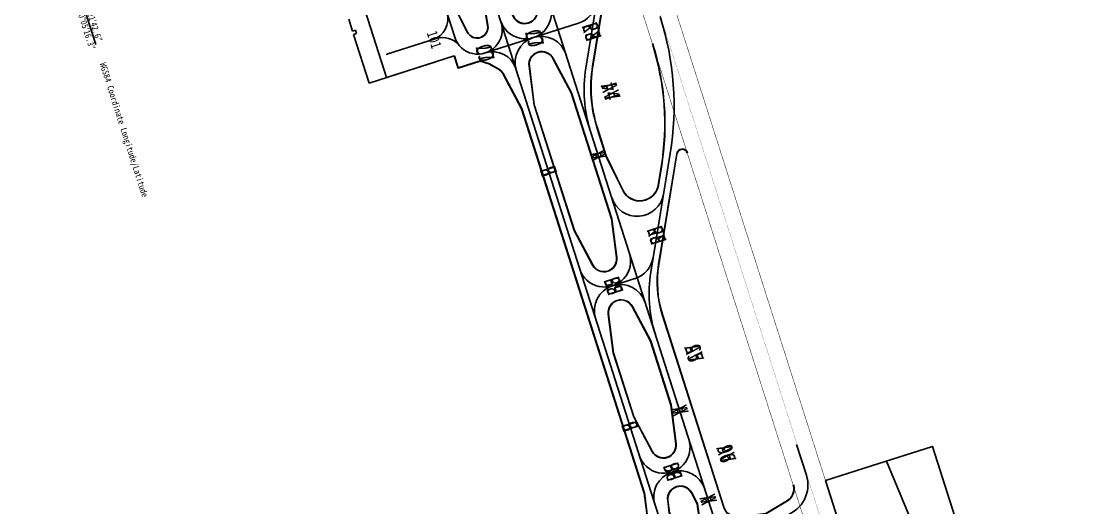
# Model space of a CAD drawing. Header units: millimetres. Extents: x -2014 to 2130, y -3279 to 3021.
# Drawn here: x 0 to 1978, y -1018 to -108 of the extents above; entities that cross this region are included whole.
import ezdxf
from ezdxf.enums import TextEntityAlignment as Align

# ---------------------------------------------------------------- set-up
doc = ezdxf.new("R2010")
doc.units = ezdxf.units.MM
doc.linetypes.add('DASHED', pattern=[19.05, 12.7, -6.35])
doc.linetypes.add('HIDDEN', pattern=[0.375, 0.25, -0.125])
for name, color, linetype in [('MapLayer_ARP', 7, 'Continuous'), ('MapLayer_Axial_GSD_11', 14, 'Continuous'), ('MapLayer_ILSProtectedArea', 7, 'Continuous'), ('MapLayer_Runway_GSD_11', 50, 'Continuous'), ('MapLayer_RunwayAxial', 102, 'Continuous'), ('MapLayer_Stopbar_GSD_11', 1, 'DASHED'), ('MapLayer_Taxiway_GSD_11', 250, 'Continuous'), ('MapLayer_TaxiwayName_GSD_06', 170, 'Continuous'), ('MapLayer_TaxiwayNameWest', 170, 'Continuous'), ('MapLayer_Terminal_GSD_14', 136, 'Continuous')]:
    doc.layers.add(name, color=color, linetype=linetype)
doc.layers.add('MapLayer_ParkingName', color=7, linetype='Continuous', lineweight=0)
doc.styles.add('黑体', font='simhei.ttf', dxfattribs={"width": 0.8})

# ---------------------------------------------------------------- blocks, each defined once
blk = doc.blocks.new('导航-下滑台保护区')
at = {"layer": 'MapLayer_ILSProtectedArea', "color": 8, "ltscale": 25}
blk.add_line((11150, 10380), (10790, 10350), dxfattribs=at)
blk.add_lwpolyline([(10790, 10230), (10790, 10320), (10790, 10440), (11690, 10440), (11690, 10230), (10790, 10230)], dxfattribs=at)

msp = doc.modelspace()

# ---------------------------------------------------------------- linework, layer by layer
at = {"layer": 'MapLayer_ARP', "color": 0}
msp.add_lwpolyline([(0, 0), (88.2, 9.3), (139.6, -151.8)], dxfattribs=at)
at = {"layer": 'MapLayer_Axial_GSD_11', "ltscale": 0.3}
for p, q in [((301.3, 2077.7), (1381, -1305.4)), ((207.3, 2051.6), (1350.9, -1531.8)), ((527.1, 750.3), (810.6, -138.1)), ((1055.6, -196.3), (1091.9, 25.3)), ((867.8, -167.6), (1041.8, -112.1)), ((1177.3, -577.3), (1213.5, -355.8)), ((1105.6, -602.9), (1147.6, -589.5)), ((1468.3, -956.9), (1450, -899.7))]:
    msp.add_line(p, q, dxfattribs=at)
at = {"layer": 'MapLayer_Axial_GSD_11', "ltscale": 0.25}
msp.add_line((683.9, -169.9), (775.8, -140.6), dxfattribs=at)
at = {"layer": 'MapLayer_Axial_GSD_11', "ltscale": 0.3}
for centre, radius, start, end in [((942.8, -92.5), 48.8, 197.7, 17.7), ((1026.6, -64.4), 50, 287.7, 350.7), ((854, -124.3), 45.5, 197.7, 17.7), ((670.8, -266.9), 550, 350.7, 17.7), ((972.4, -185.4), 48.8, 17.7, 197.7), ((881.9, -210.3), 45, 17.7, 107.7), ((1302.4, -236.7), 250, 170.7, 197.7), ((1151.9, -422.9), 50, 197.7, 350.7), ((1090.8, -556.4), 48.8, 197.7, 17.7), ((1132.4, -541.9), 50, 287.7, 350.7), ((1424, -617.7), 250, 170.7, 197.7), ((1120.5, -649.3), 48.8, 17.7, 197.7), ((1201.9, -904.6), 48.8, 197.7, 17.7), ((1231.6, -997.5), 48.8, 17.7, 197.7), ((1411.1, -975.1), 60, 287.7, 17.7)]:
    msp.add_arc(centre, radius, start, end, dxfattribs=at)
at = {"layer": 'MapLayer_Axial_GSD_11', "ltscale": 0.25}
for centre, start, end in [((757.8, -104.3, 8.5), 287.7004, 17.7), ((788, -178.7), 39.5249, 107.7004)]:
    msp.add_arc(centre, 40, start, end, dxfattribs=at)
at = {"layer": 'MapLayer_Runway_GSD_11', "const_width": 0.9}
for points in [[(503.7, 2167.2), (1598.2, -1262.4)], [(446.5, 2149), (1541, -1280.6)]]:
    msp.add_lwpolyline(points, dxfattribs=at)
at = {"layer": 'MapLayer_RunwayAxial', "const_width": 0.346}
msp.add_lwpolyline([(475.1, 2158.1), (1569.6, -1271.5)], dxfattribs=at)
at = {"layer": 'MapLayer_Stopbar_GSD_11', "linetype": 'Continuous'}
for p, q in [((684.2, -170.9), (683.6, -169)), ((685.5, -168.4), (686.1, -170.3)), ((691.2, -166.5), (691.8, -168.4))]:
    msp.add_line(p, q, dxfattribs=at)
at = {"layer": 'MapLayer_Taxiway_GSD_11', "ltscale": 50}
for p, q in [((638.3, -73.4), (683, -213.4)), ((683, -213.4), (775.4, -184))]:
    msp.add_line(p, q, dxfattribs=at)
at = {"layer": 'MapLayer_Taxiway_GSD_11'}
msp.add_line((809.7, -173), (650.5, -223.8), dxfattribs=at)
for points in [[(888.3, 0.4, -0.833852), (933.3, 14.8), (958.6, -32.6), (965.4, -85.9, -0.833852), (920.4, -100.2), (895.2, -52.8)], [(888.8, 0.5, -0.833852), (932.9, 14.5), (958.1, -32.8), (964.9, -85.9, -0.833852), (920.9, -100), (895.7, -52.7)], [(809.4, -80.2), (834.2, -128.8, 0.858015), (872.7, -116.1), (863.8, -62.9), (840.2, -14.3, 0.858015), (801.4, -26.3)], [(809.9, -80), (834.6, -128.6, 0.858015), (872.2, -116.2), (863.3, -63), (839.7, -14.5, 0.858015), (801.9, -26.2)], [(1113.5, -549.8), (1104.2, -477.4), (1029.1, -242), (994.7, -177.7, 0.833524), (949.7, -192), (959, -264.4), (1034.2, -499.8), (1068.5, -564.2, 0.833524)], [(1113, -549.9), (1103.7, -477.5), (1028.6, -242.2), (994.3, -177.9, 0.833524), (950.2, -192), (959.5, -264.3), (1034.6, -499.6), (1068.9, -563.9, 0.833524)], [(1224.6, -898), (1215.3, -825.6), (1177.1, -706), (1142.8, -641.6, 0.833524), (1097.8, -656), (1107.1, -728.3), (1145.3, -848), (1179.6, -912.4, 0.833524)], [(1224.1, -898.1), (1214.8, -825.7), (1176.7, -706.2), (1142.3, -641.8, 0.833524), (1098.3, -655.9), (1107.6, -728.2), (1145.7, -847.8), (1180.1, -912.1, 0.833524)], [(1222.8, -1047.6, 0.833524), (1267.8, -1033.3), (1264.8, -1010.3), (1253.9, -989.8, 0.833524), (1208.9, -1004.2), (1211.9, -1027.2)], [(1223.2, -1047.4, 0.833524), (1267.3, -1033.4), (1264.3, -1010.4), (1253.5, -990, 0.833524), (1209.4, -1004.1), (1212.4, -1027)]]:
    msp.add_lwpolyline(points, format="xyb", close=True, dxfattribs=at)
for points in [[(1180.6, -149.7, -0.117472), (1197.2, -381.1), (1191.7, -414.6, -0.731561), (1124.8, -424.4), (1093.5, -360.1), (1077.1, -308.6, -0.118358), (1068.5, -192), (1104, 25.1, -0.788336), (1124.4, 26.5)], [(1180.2, -149.8, -0.117486), (1196.7, -381), (1191.2, -414.5, -0.731561), (1125.2, -424.2), (1094, -359.9), (1077.5, -308.5, -0.118358), (1069, -192.1), (1104.5, 25, -0.788336), (1123.9, 26.4)], [(809.7, -173), (817, -195.9), (858.4, -182.7), (874.3, -188.1), (892.7, -198.2, -0.1462), (900.8, -206.3), (935.7, -271.9), (1165.1, -990.7), (1174.6, -1064.3, -0.180994)], [(810.2, -172.9), (817.3, -195.3), (858.4, -182.1), (874.5, -187.6), (893, -197.7, -0.1462), (901.2, -206.1), (936.2, -271.7), (1165.6, -990.6), (1175.1, -1064.3, -0.180994)], [(1246, -354.5, 0.788336), (1225.7, -356), (1191.7, -563.1, 0.118358), (1198.6, -656.5)], [(1245.5, -354.7, 0.788336), (1226.1, -356.1), (1192.2, -563.2, 0.118358), (1199.1, -656.4)], [(1198.6, -656.5), (1313.6, -1016.8, 0.360312), (1342, -1035), (1392.5, -1028.9), (1432.9, -1004.8, 0.348588), (1444.1, -975.1)], [(1199.1, -656.4), (1314, -1016.6, 0.360312), (1342, -1034.5), (1392.3, -1028.4), (1432.6, -1004.3, 0.348588), (1443.6, -975.3)]]:
    msp.add_lwpolyline(points, format="xyb", dxfattribs=at)
at = {"layer": 'MapLayer_Terminal_GSD_14', "color": 3}
for p, q in [((619.6, -126.8), (612.4, -104.2)), ((625.2, -125), (619.6, -126.8)), ((621.5, -132.9), (627.2, -131.1)), ((650.5, -223.8), (621.5, -132.9)), ((627.2, -131.1), (625.2, -125))]:
    msp.add_line(p, q, dxfattribs=at)

# ---------------------------------------------------------------- block references
at = {"layer": 'MapLayer_ILSProtectedArea', "rotation": 287.7000000019839}
msp.add_blockref('导航-下滑台保护区', (-11522.3, 6201.9), dxfattribs=at)

# ---------------------------------------------------------------- texts
at = {"layer": 'MapLayer_ARP', "color": 0, "style": '黑体', "width": 0.8}
for s, p in [('Longitude120°05′16.3″', (108.8, -88.8)), ('Latitude36°21′42.6″', (125.9, -80.6)), ('WGS84 Coordinate Longitude/Latitude', (190.9, -311.7))]:
    msp.add_text(s, height=12, rotation=287.7, dxfattribs=at).set_placement(p, align=Align.MIDDLE)
at = {"layer": 'MapLayer_ParkingName', "color": 3, "style": '黑体', "width": 0.8}
msp.add_text('101', height=20, rotation=287.7, dxfattribs=at).set_placement((758.1, -130.1))
at = {"layer": 'MapLayer_TaxiwayName_GSD_06', "color": 7, "linetype": 'HIDDEN', "style": '黑体', "width": 0.8}
for s, p in [('R3', (1066.7, -127.7)), ('C7', (959.9, -140)), ('A4', (1102.2, -239)), ('A', (1079.5, -358.9)), ('B', (985.9, -388.7)), ('R5', (1188.2, -508.4)), ('B5', (1107.6, -603)), ('A5', (1258.5, -728.7)), ('A', (1231.7, -835.8)), ('B', (1138.1, -865.6)), ('A6', (1318.5, -916.5)), ('B6', (1218.5, -950.3)), ('A', (1284.8, -1002.3))]:
    msp.add_text(s, height=30, rotation=287.7, dxfattribs=at).set_placement(p, align=Align.MIDDLE_CENTER)
at = {"layer": 'MapLayer_TaxiwayName_GSD_06', "color": 7, "style": '黑体', "width": 0.8}
msp.add_text('C7', height=30, rotation=287.7, dxfattribs=at).set_placement((867.5, -167.5), align=Align.MIDDLE_CENTER)
at = {"layer": 'MapLayer_TaxiwayNameWest', "color": 5, "linetype": 'HIDDEN', "style": '黑体', "width": 0.8}
for s, p in [('R3', (1066.7, -127.7)), ('C7', (959.9, -140)), ('C7', (867.5, -167.5)), ('A4', (1102.2, -239)), ('A', (1079.5, -358.9)), ('B', (985.9, -388.7)), ('R5', (1188.2, -508.4)), ('B5', (1107.6, -603)), ('A5', (1258.5, -728.7)), ('A', (1231.7, -835.8)), ('B', (1138.1, -865.6)), ('A6', (1318.5, -916.5)), ('B6', (1218.5, -950.3)), ('A', (1284.8, -1002.3))]:
    msp.add_text(s, height=30, rotation=107.7, dxfattribs=at).set_placement(p, align=Align.MIDDLE_CENTER)

doc.saveas('drawing.dxf')
